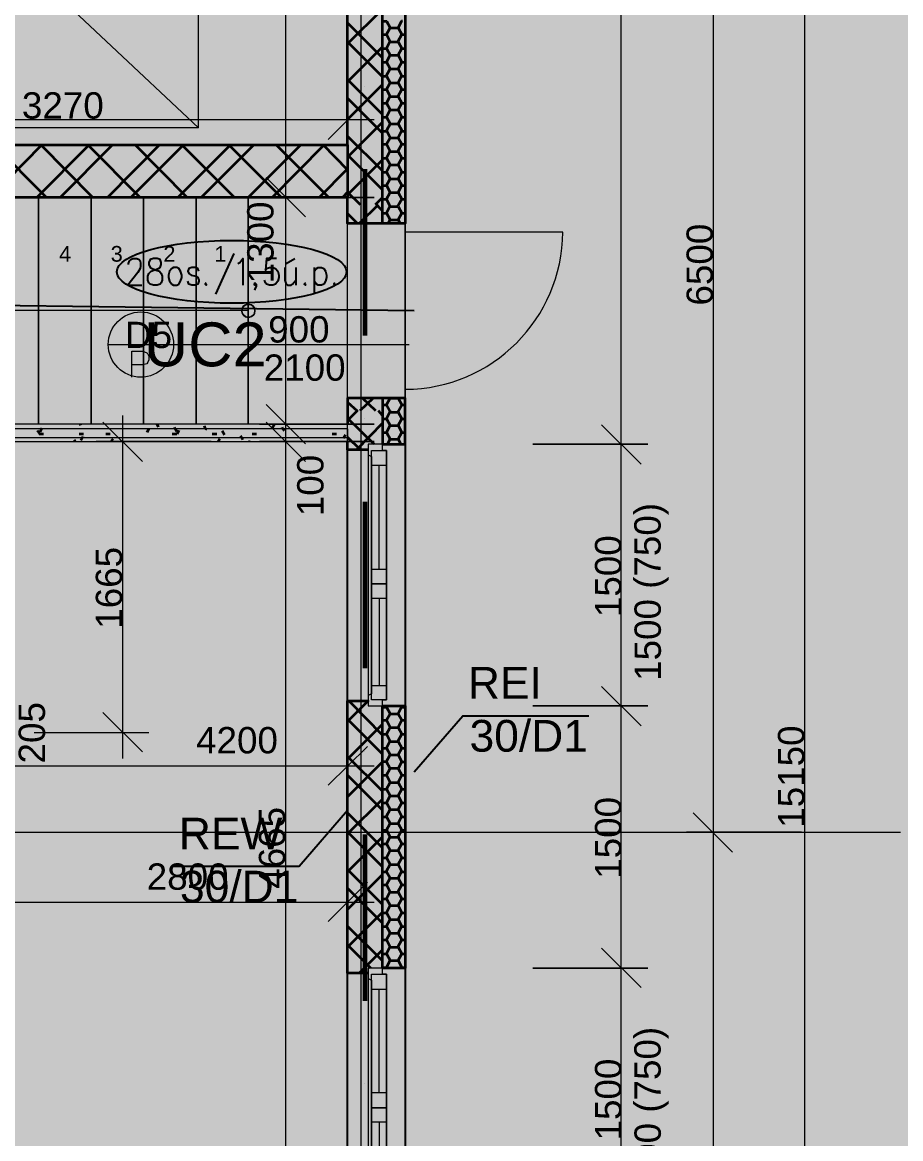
# Model space of a CAD drawing. Header units: millimetres. Extents: x 2377 to 264466, y -28213 to 61616.
# Drawn here: x 209169 to 214197, y -10488 to -4093 of the extents above; entities that cross this region are included whole.
import ezdxf

# ---------------------------------------------------------------- set-up
doc = ezdxf.new("R2010")
doc.units = ezdxf.units.MM
doc.layers.add('ZTI_KANAL', color=30, linetype='Continuous', lineweight=50)
doc.styles.add('PDF ArialMT', font='arial.ttf')

msp = doc.modelspace()

# ---------------------------------------------------------------- linework, layer by layer
at = {"layer": 'ZTI_KANAL', "color": 7, "lineweight": 9}
for points in [[(211106.8, 4981.7), (211106.8, -22133.1)], [(212596, -6659.4), (212596, -686.4)], [(213647.1, -686.4), (213647.1, -16134.8)], [(213123.2, -2086.8), (213123.2, -8882.2)], [(210674.9, -2159.8), (210674.9, -5246.3)], [(210176.4, -4697), (208061.6, -4697), (208061.6, -2709.2), (210176.4, -4697), (210176.4, -2709.2), (208061.6, -4697)], [(211030.6, -4144.5), (211030.6, -4801.8)], [(210919.4, -4763.7), (211144.9, -4538.2)], [(207613.8, -4649.3), (211183, -4649.3)], [(210674.9, -4944.7), (210674.9, -6545.1)], [(210462.2, -5744.9), (210163.7, -5744.9), (209862, -5744.9), (209563.5, -5744.9), (209261.9, -5744.9), (208963.4, -5744.9), (208661.7, -5744.9), (208363.2, -5744.9), (208061.6, -5744.9), (207763.1, -5744.9), (207855.2, -5652.8)], [(209658.8, -5938.6), (210033.5, -5938.6), (211383, -5938.6)], [(209795.3, -6125.9), (209795.3, -5976.7), (209858.8, -5976.7), (209881.1, -5986.2), (209887.4, -5992.5), (209893.8, -6005.2), (209893.8, -6027.5), (209887.4, -6040.2), (209881.1, -6049.7), (209858.8, -6056.1), (209795.3, -6056.1)], [(210674.9, -6246.6), (210674.9, -6646.7)], [(209855.7, -6608.6), (209630.2, -6383.1)], [(209741.4, -6345), (209741.4, -8310.6)], [(210674.9, -6345), (210674.9, -11311.3)], [(212596, -8161.3), (212596, -6360.9)], [(211030.6, -6421.2), (211030.6, -6510.1)], [(210249.4, -6494.3), (209592.1, -6494.3)], [(211030.6, -7847), (211030.6, -8501.1)], [(212596, -9660.1), (212596, -7859.7)], [(209630.2, -8047), (209855.7, -8272.5)], [(211360.8, -8094.7), (211360.8, -9596.6)], [(209236.5, -8161.3), (209893.8, -8161.3)], [(210919.4, -8463), (211144.9, -8240.7)], [(206683.4, -8351.9), (211183, -8351.9)], [(211030.6, -8625), (211030.6, -9282.3)], [(213123.2, -8583.7), (213123.2, -15382.2)], [(146414.3, -8732.9), (214196.4, -8732.9)], [(210919.4, -9244.2), (211144.9, -9018.7)], [(208083.8, -9133), (211183, -9133)], [(212596, -11158.9), (212596, -9361.6)], [(211030.6, -10434.9), (211030.6, -11092.2)]]:
    msp.add_lwpolyline(points, dxfattribs=at)
at = {"layer": 'ZTI_KANAL', "color": 7, "lineweight": 35}
for points in [[(211030.6, -4795.4), (211030.6, -2610.7), (209827.1, -2610.7), (209827.1, -2312.2), (211113.1, -2312.2), (211113.1, -1086.5), (211030.6, -1086.5), (211030.6, -835.7), (211360.8, -835.7), (211360.8, -5246.3), (211030.6, -5246.3), (211030.6, -5097.1), (207763.1, -5097.1), (207763.1, -2312.2), (208426.7, -2312.2), (208426.7, -2610.7), (207963.1, -2610.7), (207963.1, -4795.4), (211030.6, -4795.4), (211030.6, -5097.1)], [(211230.6, -5246.3), (211230.6, -2312.2), (211262.4, -2312.2), (211262.4, -937.3), (211030.6, -937.3)], [(211230.6, -4017.4), (211030.6, -4217.5)], [(211230.6, -4087.3), (211252.9, -4087.3), (211275.1, -4125.4), (211319.5, -4125.4), (211341.8, -4084.1), (211344.9, -4084.1)], [(211230.6, -4296.9), (211030.6, -4096.8)], [(211252.9, -4163.5), (211275.1, -4125.4), (211275.1, -4122.2)], [(211319.5, -4125.4), (211341.8, -4163.5), (211360.8, -4163.5)], [(211230.6, -4404.8), (211030.6, -4204.8)], [(211230.6, -4163.5), (211252.9, -4163.5), (211275.1, -4204.8), (211319.5, -4204.8), (211341.8, -4242.9), (211360.8, -4242.9)], [(211252.9, -4242.9), (211275.1, -4201.6)], [(211319.5, -4201.6), (211341.8, -4163.5), (211344.9, -4160.3)], [(211230.6, -4233.4), (211030.6, -4433.4)], [(211230.6, -4242.9), (211252.9, -4242.9), (211275.1, -4281), (211319.5, -4281), (211341.8, -4242.9), (211344.9, -4239.7)], [(211252.9, -4322.3), (211275.1, -4281)], [(211319.5, -4281), (211341.8, -4322.3), (211360.8, -4322.3)], [(211230.6, -4322.3), (211252.9, -4322.3), (211275.1, -4360.4), (211319.5, -4360.4), (211341.8, -4322.3), (211344.9, -4319.1)], [(211230.6, -4401.7), (211252.9, -4401.7), (211275.1, -4439.8), (211319.5, -4439.8), (211341.8, -4398.5), (211344.9, -4398.5)], [(211252.9, -4398.5), (211275.1, -4360.4), (211275.1, -4357.2)], [(211319.5, -4360.4), (211341.8, -4401.7), (211360.8, -4401.7)], [(211230.6, -4620.8), (211030.6, -4420.7)], [(211230.6, -4449.3), (211030.6, -4649.3)], [(211252.9, -4477.9), (211275.1, -4439.8), (211275.1, -4436.6)], [(211319.5, -4439.8), (211341.8, -4477.9), (211360.8, -4477.9)], [(211319.5, -4516), (211341.8, -4477.9), (211344.9, -4474.7)], [(211230.6, -4728.7), (211030.6, -4528.7)], [(211230.6, -4477.9), (211252.9, -4477.9), (211275.1, -4519.2), (211319.5, -4519.2), (211341.8, -4557.3), (211360.8, -4557.3)], [(211252.9, -4557.3), (211275.1, -4516)], [(211230.6, -4557.3), (211252.9, -4557.3), (211275.1, -4595.4), (211319.5, -4595.4), (211341.8, -4557.3), (211344.9, -4554.1)], [(211252.9, -4636.6), (211275.1, -4595.4), (211275.1, -4592.2)], [(211319.5, -4595.4), (211341.8, -4636.6), (211360.8, -4636.6)], [(211230.6, -4665.2), (211030.6, -4865.3)], [(211230.6, -4636.6), (211252.9, -4636.6), (211275.1, -4674.7), (211319.5, -4674.7), (211341.8, -4712.9)], [(211319.5, -4674.7), (211341.8, -4636.6), (211344.9, -4633.5)], [(211230.6, -4716), (211252.9, -4716)], [(211275.1, -4671.6), (211275.1, -4674.7), (211252.9, -4712.9), (211275.1, -4754.1), (211319.5, -4754.1), (211341.8, -4712.9), (211344.9, -4712.9)], [(211341.8, -4716), (211360.8, -4716)], [(208982.4, -5097.1), (209280.9, -4795.4)], [(209306.3, -5097.1), (209004.7, -4795.4)], [(209252.3, -5097.1), (209550.8, -4795.4)], [(209573.1, -5097.1), (209274.6, -4795.4)], [(209385.7, -5097.1), (209684.2, -4795.4)], [(209843, -5097.1), (209544.5, -4795.4)], [(209655.6, -5097.1), (209954.1, -4795.4)], [(209789, -5097.1), (210090.7, -4795.4)], [(210112.9, -5097.1), (209814.4, -4795.4)], [(210058.9, -5097.1), (210360.6, -4795.4)], [(210382.8, -5097.1), (210081.1, -4795.4)], [(210192.3, -5097.1), (210493.9, -4795.4)], [(210652.7, -5097.1), (210351, -4795.4)], [(210462.2, -5097.1), (210763.8, -4795.4)], [(210598.7, -5097.1), (210897.2, -4795.4)], [(210922.6, -5097.1), (210620.9, -4795.4)], [(211030.6, -4938.3), (210890.9, -4795.4)], [(211230.6, -4944.7), (211030.6, -4744.6)], [(211230.6, -4792.2), (211252.9, -4792.2), (211275.1, -4833.5), (211319.5, -4833.5), (211341.8, -4871.6), (211360.8, -4871.6)], [(211252.9, -4792.2), (211275.1, -4754.1), (211275.1, -4751)], [(211319.5, -4754.1), (211341.8, -4792.2), (211360.8, -4792.2)], [(211319.5, -4830.3), (211341.8, -4792.2), (211344.9, -4789.1)], [(211230.6, -5052.6), (211030.6, -4852.6)], [(211252.9, -4871.6), (211275.1, -4830.3)], [(211230.6, -4881.2), (211030.6, -5081.2)], [(211230.6, -4871.6), (211252.9, -4871.6), (211275.1, -4909.7), (211319.5, -4909.7), (211341.8, -4871.6), (211344.9, -4868.4)], [(211252.9, -4951), (211275.1, -4909.7), (211275.1, -4906.6)], [(211319.5, -4909.7), (211341.8, -4951), (211360.8, -4951)], [(210868.6, -5097.1), (211030.6, -4932)], [(211230.6, -4951), (211252.9, -4951), (211275.1, -4989.1), (211319.5, -4989.1), (211341.8, -4951), (211344.9, -4947.8)], [(211252.9, -5027.2), (211275.1, -4989.1), (211275.1, -4985.9)], [(211230.6, -5027.2), (211252.9, -5027.2), (211275.1, -5068.5), (211319.5, -5068.5), (211341.8, -5027.2), (211344.9, -5027.2)], [(211319.5, -4989.1), (211341.8, -5027.2), (211360.8, -5027.2)], [(211103.6, -5138.4), (211030.6, -5065.3), (211002, -5097.1)], [(211230.6, -5097.1), (211189.3, -5138.4)], [(211230.6, -5106.6), (211252.9, -5106.6), (211268.7, -5138.4), (211275.1, -5147.9), (211319.5, -5147.9), (211341.8, -5186), (211360.8, -5186)], [(211252.9, -5106.6), (211275.1, -5068.5), (211275.1, -5065.3)], [(211319.5, -5068.5), (211341.8, -5106.6), (211360.8, -5106.6)], [(211319.5, -5144.7), (211322.7, -5138.4), (211341.8, -5106.6), (211344.9, -5103.4)], [(211205.2, -5138.4), (211097.3, -5246.3)], [(211230.6, -5173.3), (211195.7, -5138.4)], [(211252.9, -5186), (211275.1, -5144.7)], [(211087.7, -5246.3), (211030.6, -5189.2)], [(211230.6, -5186), (211252.9, -5186), (211275.1, -5224.1), (211319.5, -5224.1), (211332.2, -5246.3)], [(211262.4, -5246.3), (211275.1, -5224.1), (211275.1, -5220.9)], [(211319.5, -5224.1), (211341.8, -5186), (211344.9, -5182.8)], [(211230.6, -6246.6), (211230.6, -6510.1), (211360.8, -6510.1), (211360.8, -6246.6), (211030.6, -6246.6), (211030.6, -6395.8)], [(211176.6, -6246.6), (211100.4, -6319.6)], [(211192.5, -6319.6), (211116.3, -6246.6)], [(211252.9, -6284.7), (211275.1, -6246.6), (211319.5, -6246.6), (211341.8, -6284.7), (211360.8, -6284.7)], [(211275.1, -6246.6), (211275.1, -6246.6)], [(211319.5, -6246.6), (211319.5, -6246.6)], [(211030.6, -6268.8), (211084.6, -6319.6), (211030.6, -6373.6)], [(211230.6, -6345), (211208.4, -6319.6)], [(211230.6, -6284.7), (211252.9, -6284.7), (211271.9, -6319.6), (211275.1, -6326), (211319.5, -6326), (211341.8, -6364.1), (211360.8, -6364.1)], [(211252.9, -6364.1), (211275.1, -6322.8)], [(211319.5, -6322.8), (211322.7, -6319.6), (211341.8, -6284.7), (211344.9, -6281.5)], [(211183, -6510.1), (211030.6, -6360.9)], [(211230.6, -6389.5), (211081.4, -6541.9)], [(211230.6, -6364.1), (211252.9, -6364.1), (211275.1, -6402.2), (211319.5, -6402.2), (211341.8, -6364.1), (211344.9, -6360.9)], [(209268.2, -6449.8), (209255.5, -6430.7)], [(209265, -6449.8), (209290.5, -6449.8)], [(209280.9, -6418), (209277.7, -6421.2), (209268.2, -6440.3)], [(209493.7, -6449.8), (209519.1, -6449.8)], [(209503.2, -6402.2), (209500, -6395.8)], [(209646.1, -6449.8), (209671.5, -6449.8)], [(209893.8, -6421.2), (209881.1, -6443.4)], [(209947.8, -6411.7), (209941.4, -6395.8)], [(210027.1, -6449.8), (210052.5, -6449.8)], [(210052.5, -6437.1), (210043, -6421.2), (210039.8, -6414.9)], [(210065.2, -6430.7), (210052.5, -6453)], [(210224, -6427.6), (210217.7, -6421.2), (210211.3, -6405.3)], [(210255.8, -6449.8), (210281.2, -6449.8)], [(210325.6, -6456.2), (210312.9, -6433.9)], [(210484.4, -6449.8), (210509.8, -6449.8)], [(210611.4, -6395.8), (210598.7, -6418)], [(210668.6, -6433.9), (210659, -6421.2), (210655.9, -6414.9)], [(210941.7, -6449.8), (210967.1, -6449.8)], [(211017.9, -6456.2), (211008.3, -6472), (211005.2, -6475.2)], [(211230.6, -6443.4), (211252.9, -6443.4), (211275.1, -6481.6), (211319.5, -6481.6), (211335.4, -6510.1)], [(211252.9, -6443.4), (211275.1, -6402.2)], [(211319.5, -6402.2), (211341.8, -6443.4), (211360.8, -6443.4)], [(211319.5, -6481.6), (211341.8, -6443.4), (211344.9, -6440.3)], [(209411.1, -6494.3), (209411.1, -6494.3)], [(209471.4, -6494.3), (209465.1, -6484.7)], [(209515.9, -6465.7), (209512.7, -6472), (209503.2, -6487.9)], [(209687.4, -6478.4), (209674.7, -6494.3)], [(210300.2, -6478.4), (210290.7, -6494.3)], [(210430.4, -6484.7), (210424.1, -6472), (210417.7, -6462.5)], [(210471.7, -6491.1), (210468.5, -6494.3)], [(211103.6, -6541.9), (211030.6, -6468.9)], [(211148.1, -6541.9), (211030.6, -6541.9), (211030.6, -6494.3)], [(211259.2, -6510.1), (211275.1, -6481.6), (211275.1, -6478.4)], [(211148.1, -9539.5), (211030.6, -9539.5), (211030.6, -7980.3), (211148.1, -7980.3), (211030.6, -8097.8)], [(211230.6, -8177.2), (211036.9, -7980.3)], [(211230.6, -8015.3), (211252.9, -8015.3), (211275.1, -8053.4), (211319.5, -8053.4), (211341.8, -8012.1), (211344.9, -8012.1)], [(211252.9, -8012.1), (211252.9, -8008.9)], [(211252.9, -8091.5), (211275.1, -8053.4), (211275.1, -8050.2)], [(211319.5, -8053.4), (211341.8, -8091.5), (211360.8, -8091.5)], [(211338.6, -8008.9), (211341.8, -8015.3), (211360.8, -8015.3)], [(211230.6, -8285.2), (211030.6, -8085.1)], [(211230.6, -8113.7), (211030.6, -8313.8)], [(211230.6, -8091.5), (211252.9, -8091.5), (211275.1, -8132.8), (211319.5, -8132.8), (211341.8, -8091.5), (211344.9, -8088.3)], [(211230.6, -8170.9), (211252.9, -8170.9), (211275.1, -8212.1), (211319.5, -8212.1), (211341.8, -8250.3), (211360.8, -8250.3)], [(211252.9, -8170.9), (211275.1, -8132.8), (211275.1, -8129.6)], [(211319.5, -8132.8), (211341.8, -8170.9), (211360.8, -8170.9)], [(211319.5, -8209), (211341.8, -8170.9), (211344.9, -8167.7)], [(211230.6, -8250.3), (211252.9, -8250.3), (211275.1, -8288.4), (211319.5, -8288.4), (211341.8, -8250.3), (211344.9, -8247.1)], [(211252.9, -8250.3), (211275.1, -8209)], [(211230.6, -8497.9), (211030.6, -8297.9)], [(211252.9, -8326.5), (211275.1, -8288.4), (211275.1, -8285.2)], [(211319.5, -8288.4), (211341.8, -8329.6), (211360.8, -8329.6)], [(211344.9, -8326.5), (211341.8, -8326.5), (211319.5, -8367.7), (211275.1, -8367.7), (211252.9, -8329.6), (211230.6, -8329.6), (211030.6, -8529.7)], [(211252.9, -8405.8), (211275.1, -8367.7), (211275.1, -8364.6)], [(211319.5, -8367.7), (211341.8, -8405.8), (211360.8, -8405.8)], [(211230.6, -8605.9), (211030.6, -8405.8)], [(211230.6, -8405.8), (211252.9, -8405.8), (211275.1, -8447.1), (211319.5, -8447.1), (211341.8, -8405.8), (211344.9, -8402.7)], [(211230.6, -8485.2), (211252.9, -8485.2), (211275.1, -8523.3), (211319.5, -8523.3), (211341.8, -8485.2), (211344.9, -8482.1)], [(211252.9, -8485.2), (211275.1, -8447.1), (211275.1, -8444)], [(211319.5, -8447.1), (211341.8, -8485.2), (211360.8, -8485.2)], [(211230.6, -8542.4), (211030.6, -8742.4)], [(211230.6, -8564.6), (211252.9, -8564.6), (211275.1, -8602.7), (211319.5, -8602.7), (211341.8, -8564.6), (211344.9, -8561.4)], [(211252.9, -8564.6), (211275.1, -8523.3)], [(211319.5, -8523.3), (211341.8, -8564.6), (211360.8, -8564.6)], [(211230.6, -8821.8), (211030.6, -8621.8)], [(211252.9, -8640.8), (211275.1, -8602.7), (211275.1, -8599.5)], [(211319.5, -8602.7), (211341.8, -8644), (211360.8, -8644)], [(211230.6, -8644), (211252.9, -8644), (211275.1, -8682.1), (211319.5, -8682.1), (211341.8, -8640.8), (211344.9, -8640.8)], [(211252.9, -8720.2), (211275.1, -8682.1), (211275.1, -8678.9)], [(211319.5, -8682.1), (211341.8, -8720.2), (211360.8, -8720.2)], [(211230.6, -8929.8), (211030.6, -8729.7)], [(211230.6, -8758.3), (211030.6, -8958.4)], [(211230.6, -8720.2), (211252.9, -8720.2), (211275.1, -8761.5), (211319.5, -8761.5), (211341.8, -8799.6), (211360.8, -8799.6)], [(211252.9, -8799.6), (211275.1, -8758.3)], [(211319.5, -8758.3), (211341.8, -8720.2), (211344.9, -8717)], [(211230.6, -8799.6), (211252.9, -8799.6), (211275.1, -8837.7), (211319.5, -8837.7), (211341.8, -8799.6), (211344.9, -8796.4)], [(211230.6, -8879), (211252.9, -8879), (211275.1, -8917.1), (211319.5, -8917.1), (211341.8, -8879), (211344.9, -8875.8)], [(211252.9, -8879), (211275.1, -8837.7)], [(211319.5, -8837.7), (211341.8, -8879), (211360.8, -8879)], [(211230.6, -9145.7), (211030.6, -8945.7)], [(211252.9, -8955.2), (211275.1, -8917.1), (211275.1, -8913.9)], [(211319.5, -8917.1), (211341.8, -8958.4), (211360.8, -8958.4)], [(211230.6, -8974.2), (211030.6, -9174.3)], [(211230.6, -8958.4), (211252.9, -8958.4), (211275.1, -8996.5), (211319.5, -8996.5), (211341.8, -8955.2), (211344.9, -8955.2)], [(211252.9, -9034.6), (211275.1, -8996.5), (211275.1, -8993.3)], [(211319.5, -8996.5), (211341.8, -9034.6), (211360.8, -9034.6)], [(211230.6, -9253.7), (211030.6, -9053.6)], [(211230.6, -9034.6), (211252.9, -9034.6), (211275.1, -9075.9), (211319.5, -9075.9), (211341.8, -9114), (211360.8, -9114)], [(211252.9, -9114), (211275.1, -9072.7)], [(211319.5, -9072.7), (211341.8, -9034.6), (211344.9, -9031.4)], [(211230.6, -9114), (211252.9, -9114), (211275.1, -9152.1), (211319.5, -9152.1), (211341.8, -9114), (211344.9, -9110.8)], [(211230.6, -9190.2), (211030.6, -9390.2)], [(211230.6, -9193.3), (211252.9, -9193.3), (211275.1, -9231.5), (211319.5, -9231.5), (211341.8, -9193.3), (211344.9, -9190.2)], [(211252.9, -9193.3), (211275.1, -9152.1)], [(211319.5, -9152.1), (211341.8, -9193.3), (211360.8, -9193.3)], [(211230.6, -9469.6), (211030.6, -9269.6)], [(211230.6, -9272.7), (211252.9, -9272.7), (211275.1, -9310.8), (211319.5, -9310.8), (211341.8, -9269.6), (211344.9, -9269.6)], [(211252.9, -9269.6), (211275.1, -9231.5), (211275.1, -9228.3)], [(211319.5, -9231.5), (211341.8, -9272.7), (211360.8, -9272.7)], [(211252.9, -9348.9), (211275.1, -9310.8), (211275.1, -9307.7)], [(211319.5, -9310.8), (211341.8, -9348.9), (211360.8, -9348.9)], [(211163.9, -9510.9), (211030.6, -9377.5)], [(211230.6, -9348.9), (211252.9, -9348.9), (211275.1, -9390.2), (211319.5, -9390.2), (211341.8, -9428.3), (211360.8, -9428.3)], [(211252.9, -9428.3), (211275.1, -9387)], [(211319.5, -9387), (211341.8, -9348.9), (211344.9, -9345.8)], [(211230.6, -9406.1), (211097.3, -9539.5)], [(211230.6, -9428.3), (211252.9, -9428.3), (211275.1, -9466.4), (211319.5, -9466.4), (211341.8, -9428.3), (211344.9, -9425.2)], [(211252.9, -9507.7), (211275.1, -9466.4), (211275.1, -9463.3)], [(211230.6, -9507.7), (211252.9, -9507.7), (211252.9, -9510.9)], [(211319.5, -9466.4), (211341.8, -9507.7), (211360.8, -9507.7)], [(211341.8, -9510.9), (211341.8, -9507.7), (211344.9, -9504.5)]]:
    msp.add_lwpolyline(points, dxfattribs=at)
at = {"layer": 'ZTI_KANAL', "color": 70, "lineweight": 25, "true_color": 0x7fff00}
for points in [[(192032.1, -9660.1), (195013.8, -10292), (205432.3, -10149.1), (206238.9, -3128.3), (207188.3, -3128.3), (207197.9, -5690.9), (211411.6, -5744.9)], [(210379.6, -5417.8), (210274.8, -5649.6)], [(209776.3, -5481.3), (209776.3, -5475), (209782.6, -5459.1), (209789, -5452.7), (209801.7, -5446.4), (209823.9, -5446.4), (209836.6, -5452.7), (209843, -5459.1), (209846.1, -5475), (209846.1, -5490.8), (209843, -5503.5), (209830.3, -5525.8), (209773.1, -5598.8), (209852.5, -5598.8)], [(210179.6, -5519.4), (210173.2, -5503.5), (210157.3, -5497.2), (210138.3, -5497.2), (210122.4, -5503.5), (210116.1, -5519.4), (210122.4, -5532.1), (210135.1, -5541.6), (210163.7, -5548), (210173.2, -5554.3), (210179.6, -5570.2), (210179.6, -5576.6), (210173.2, -5592.4), (210157.3, -5598.8), (210138.3, -5598.8), (210122.4, -5592.4), (210116.1, -5576.6)], [(210401.8, -5475), (210414.5, -5468.6), (210430.4, -5446.4), (210430.4, -5598.8)], [(210624.1, -5446.4), (210567, -5446.4), (210560.6, -5513.1), (210567, -5503.5), (210582.8, -5497.2), (210601.9, -5497.2), (210617.8, -5503.5), (210630.5, -5519.4), (210636.8, -5541.6), (210636.8, -5554.3), (210630.5, -5576.6), (210617.8, -5592.4), (210601.9, -5598.8), (210582.8, -5598.8), (210567, -5592.4), (210560.6, -5586.1), (210554.3, -5570.2)], [(210671.8, -5497.2), (210671.8, -5570.2), (210678.1, -5592.4), (210687.6, -5598.8), (210706.7, -5598.8), (210716.2, -5592.4), (210735.3, -5570.2)], [(210678.1, -5475), (210728.9, -5446.4)], [(210735.3, -5497.2), (210735.3, -5598.8)], [(210840, -5497.2), (210840, -5649.6)], [(210840, -5519.4), (210852.7, -5503.5), (210862.3, -5497.2), (210881.3, -5497.2), (210894, -5503.5), (210903.6, -5519.4), (210909.9, -5541.6), (210909.9, -5554.3), (210903.6, -5576.6), (210894, -5592.4), (210881.3, -5598.8), (210862.3, -5598.8), (210852.7, -5592.4), (210840, -5576.6)], [(210220.8, -5586.1), (210214.5, -5592.4), (210220.8, -5598.8), (210227.2, -5592.4)], [(210506.6, -5592.4), (210500.3, -5598.8), (210497.1, -5592.4), (210500.3, -5586.1), (210506.6, -5592.4), (210506.6, -5605.1), (210500.3, -5621), (210497.1, -5627.4)], [(210789.2, -5586.1), (210782.9, -5592.4), (210789.2, -5598.8), (210792.4, -5592.4)], [(210957.5, -5586.1), (210951.2, -5592.4), (210957.5, -5598.8), (210963.9, -5592.4)]]:
    msp.add_lwpolyline(points, dxfattribs=at)
at = {"layer": 'ZTI_KANAL', "color": 7, "lineweight": 20}
for points in [[(206807.3, -7199.2), (206807.3, -6494.3), (206832.7, -6494.3), (211030.6, -6494.3), (211030.6, -6395.8), (206461.2, -6395.8), (206461.2, -3566.5), (206362.7, -3566.5), (206362.7, -6494.3), (206683.4, -6494.3), (206683.4, -7199.2), (206683.4, -8101), (206683.4, -11158.9), (206181.7, -11158.9), (205283.1, -11158.9), (203403.3, -11158.9), (202501.4, -11158.9), (195734.7, -11158.9), (194832.8, -11158.9), (190034.8, -11158.9), (189984, -11158.9), (189984, -11311.3), (189984, -12111.5)], [(211030.6, -6421.2), (206438.9, -6421.2), (206438.9, -3591.9), (206388.1, -3591.9), (206388.1, -6472), (206708.8, -6472), (206708.8, -7199.2)], [(211030.6, -6246.6), (211030.6, -5246.3)], [(211360.8, -5294), (212262.6, -5294)], [(206807.3, -8101), (206807.3, -8161.3), (206832.7, -8161.3), (206832.7, -8101), (206832.7, -7199.2), (206832.7, -6494.3), (206832.7, -6472), (211030.6, -6472)], [(211148.1, -6570.5), (211148.1, -7948.6)], [(211167.1, -6630.8), (211252.9, -6630.8)], [(211211.6, -7227.8), (211211.6, -6630.8)], [(211252.9, -7227.8), (211167.1, -7227.8)], [(211252.9, -7392.9), (211167.1, -7392.9)], [(211211.6, -7392.9), (211211.6, -7891.4)], [(211167.1, -7891.4), (211252.9, -7891.4)], [(211148.1, -9571.2), (211148.1, -10949.3)], [(211167.1, -9631.6), (211252.9, -9631.6)], [(211211.6, -10225.4), (211211.6, -9631.6)], [(211252.9, -10225.4), (211167.1, -10225.4)], [(211252.9, -10393.7), (211167.1, -10393.7)], [(211211.6, -10393.7), (211211.6, -10889)]]:
    msp.add_lwpolyline(points, dxfattribs=at)
at = {"layer": 'ZTI_KANAL', "color": 1, "lineweight": 60}
for points in [[(211129, -4458.8), (211129, -4458.8)], [(211129, -4935.1), (211129, -5887.8)], [(211129, -6364.1), (211129, -6364.1)], [(211129, -6840.4), (211129, -7793)], [(211129, -8269.3), (211129, -8269.3)], [(211129, -8745.6), (211129, -9698.2)], [(211129, -10174.5), (211129, -10174.5)]]:
    msp.add_lwpolyline(points, dxfattribs=at)
at = {"layer": 'ZTI_KANAL', "color": 7, "lineweight": 9}
for points in [[(210563.8, -4982.8), (210789.2, -5208.2)], [(210525.7, -5097.1), (211183, -5097.1)], [(210563.8, -6281.5), (210789.2, -6507)], [(210563.8, -6383.1), (210789.2, -6608.6)], [(210525.7, -6395.8), (211183, -6395.8)], [(212710.4, -6624.4), (212484.9, -6399)], [(210525.7, -6494.3), (211183, -6494.3)], [(212748.5, -6510.1), (212091.2, -6510.1)], [(212710.4, -8123.2), (212484.9, -7897.8)], [(212748.5, -8008.9), (212091.2, -8008.9)], [(213008.8, -8621.8), (213234.3, -8847.2)], [(212970.7, -8732.9), (213628.1, -8732.9)], [(212710.4, -9622), (212484.9, -9396.6)], [(212748.5, -9510.9), (212091.2, -9510.9)]]:
    msp.add_lwpolyline(points, close=True, dxfattribs=at)
at = {"layer": 'ZTI_KANAL', "color": 7, "lineweight": 20}
for points in [[(209261.9, -5097.1), (209261.9, -6395.8)], [(209563.5, -5097.1), (209563.5, -6395.8)], [(209862, -5097.1), (209862, -6395.8)], [(210163.7, -5097.1), (210163.7, -6395.8)], [(210462.2, -5097.1), (210462.2, -6395.8)], [(211360.8, -5246.3), (211360.8, -6246.6)], [(211230.6, -6545.1), (211230.6, -6510.1), (211148.1, -6510.1), (211148.1, -6570.5), (211167.1, -6580), (211167.1, -6545.1)], [(211167.1, -7310.3), (211167.1, -6580), (211167.1, -7310.3), (211252.9, -7310.3), (211252.9, -6545.1), (211230.6, -6545.1), (211252.9, -6545.1), (211252.9, -7310.3)], [(211252.9, -7974), (211230.6, -7974), (211252.9, -7974), (211252.9, -7310.3), (211167.1, -7310.3), (211167.1, -7939.1), (211167.1, -7310.3), (211252.9, -7310.3)], [(211230.6, -8008.9), (211230.6, -7974), (211167.1, -7974), (211167.1, -7939.1), (211148.1, -7948.6), (211148.1, -8008.9)], [(211230.6, -9545.8), (211230.6, -9510.9), (211148.1, -9510.9), (211148.1, -9571.2), (211167.1, -9580.7), (211167.1, -9545.8)], [(211167.1, -10311.1), (211167.1, -9580.7), (211167.1, -10311.1), (211252.9, -10311.1), (211252.9, -9545.8), (211230.6, -9545.8), (211252.9, -9545.8), (211252.9, -10311.1)], [(211252.9, -10974.7), (211230.6, -10974.7), (211252.9, -10974.7), (211252.9, -10311.1), (211167.1, -10311.1), (211167.1, -10939.8), (211167.1, -10311.1), (211252.9, -10311.1)]]:
    msp.add_lwpolyline(points, close=True, dxfattribs=at)
at = {"layer": 'ZTI_KANAL', "color": 70, "lineweight": 25, "true_color": 0x7fff00}
for points in [[(209919.2, -5446.4), (209900.1, -5452.7), (209893.8, -5468.6), (209893.8, -5481.3), (209900.1, -5497.2), (209912.8, -5503.5), (209935.1, -5513.1), (209954.1, -5519.4), (209963.6, -5532.1), (209970, -5548), (209970, -5570.2), (209963.6, -5586.1), (209957.3, -5592.4), (209941.4, -5598.8), (209919.2, -5598.8), (209900.1, -5592.4), (209893.8, -5586.1), (209887.4, -5570.2), (209887.4, -5548), (209893.8, -5532.1), (209906.5, -5519.4), (209922.4, -5513.1), (209947.8, -5503.5), (209957.3, -5497.2), (209963.6, -5481.3), (209963.6, -5468.6), (209957.3, -5452.7), (209941.4, -5446.4)], [(210033.5, -5497.2), (210024, -5503.5), (210011.3, -5519.4), (210004.9, -5541.6), (210004.9, -5554.3), (210011.3, -5576.6), (210024, -5592.4), (210033.5, -5598.8), (210052.5, -5598.8), (210065.2, -5592.4), (210074.8, -5576.6), (210081.1, -5554.3), (210081.1, -5541.6), (210074.8, -5519.4), (210065.2, -5503.5), (210052.5, -5497.2)]]:
    msp.add_lwpolyline(points, close=True, dxfattribs=at)
at = {"layer": 'ZTI_KANAL', "color": 7, "lineweight": 0}
for points in [[(210500.3, -5744.9, 6.516572), (210493.6, -5766.8)], [(210455.8, -5783, 6.883626), (210437, -5773.2)]]:
    msp.add_lwpolyline(points, format="xyb", dxfattribs=at)
at = {"layer": 'ZTI_KANAL', "color": 7, "lineweight": 25}
for points in [[(211360.8, -6510.1), (211360.8, -8008.9)], [(211030.6, -7980.3), (211030.6, -6541.9)], [(211360.8, -9510.9), (211360.8, -11009.7)], [(211030.6, -10981.1), (211030.6, -9539.5)]]:
    msp.add_lwpolyline(points, dxfattribs=at)
at = {"layer": 'ZTI_KANAL', "color": 7, "lineweight": 35}
msp.add_lwpolyline([(211230.6, -8008.9), (211360.8, -8008.9), (211360.8, -9510.9), (211230.6, -9510.9)], close=True, dxfattribs=at)
at = {"layer": 'ZTI_KANAL', "color": 1, "lineweight": 25}
for points in [[(211411.6, -8386.8), (211691.1, -8066.1), (212411.9, -8066.1)], [(210033.5, -8926.6), (210754.3, -8926.6), (211030.6, -8605.9)]]:
    msp.add_lwpolyline(points, dxfattribs=at)
at = {"layer": 'ZTI_KANAL', "color": 7, "lineweight": 9}
for centre, radius in [((209847.3, -5939), 186.9), ((210462.9, -5744.9), 37.4), ((210462.8, -5746.4), 37.3)]:
    msp.add_circle(centre, radius, dxfattribs=at)
at = {"layer": 'ZTI_KANAL', "color": 7, "lineweight": 20}
msp.add_arc((211357.7, -5291.2), 904.2, 270.27174, 359.72816, dxfattribs=at)
at = {"layer": 'ZTI_KANAL', "color": 70, "lineweight": 25, "true_color": 0x7fff00}
for points in [[(209710.1, -5522.6), (209710.1, -5423.8), (210006.8, -5342.6), (210367.4, -5342.6)], [(210367.4, -5342.6), (210728, -5342.6), (211024.7, -5423.8), (211024.7, -5522.6)], [(210367.4, -5702.5), (210006.8, -5702.5), (209710.1, -5621.3), (209710.1, -5522.6)], [(211024.7, -5522.6), (211024.7, -5621.3), (210728, -5702.5), (210367.4, -5702.5)]]:
    msp.add_open_spline(points, degree=3, dxfattribs=at)
at = {"layer": 'ZTI_KANAL', "color": 7, "lineweight": 35, "true_color": 0xffffff, "transparency": 33554559}
msp.add_solid([(144445.5, -24409.9), (264465.7, -24409.9), (144445.5, 7095.4), (264465.7, 7095.4)], dxfattribs=at)
at = {"layer": 'ZTI_KANAL', "color": 11, "lineweight": 0, "true_color": 0xff8080, "transparency": 33554559}
for points in [[(210798.8, -6421.2), (206438.9, -6421.2), (206438.9, -6395.8)], [(210798.8, -6421.2), (206438.9, -6395.8), (210798.8, -6395.8)], [(211030.6, -6421.2), (210798.8, -6421.2), (210798.8, -6395.8)], [(211030.6, -6421.2), (210798.8, -6395.8), (211030.6, -6395.8)]]:
    msp.add_solid(points, dxfattribs=at)
at = {"layer": 'ZTI_KANAL', "color": 9, "lineweight": 0, "true_color": 0xc0c0c0, "transparency": 33554559}
for points in [[(210798.8, -6494.3), (206832.7, -6494.3), (206832.7, -6472)], [(210798.8, -6494.3), (206832.7, -6472), (210798.8, -6472)], [(211030.6, -6494.3), (210798.8, -6494.3), (210798.8, -6472)], [(211030.6, -6494.3), (210798.8, -6472), (211030.6, -6472)]]:
    msp.add_solid(points, dxfattribs=at)

# ---------------------------------------------------------------- texts
at = {"layer": 'ZTI_KANAL', "color": 7, "attachment_point": 4, "style": 'PDF ArialMT'}
for s, insert, char_height in [('3270', (209166.1, -4570.5), 150.87), ('4', (209378.8, -5420.1), 89.8), ('3', (209674.2, -5420.1), 89.8), ('2', (209975.8, -5420.1), 89.8), ('1', (210268, -5420.1), 89.8), ('4200', (210163.2, -8206.4), 150.87), ('2800', (209880.6, -8987.6), 150.87)]:
    msp.add_mtext(s, dxfattribs=dict(at, insert=insert, char_height=char_height))
at = {"layer": 'ZTI_KANAL', "color": 7, "char_height": 150.87, "attachment_point": 4, "style": 'PDF ArialMT'}
for s, insert, rotation in [('1300', (210532.8, -5588.6), 90.10008), ('6500', (213047.9, -5715.7), 90.10008), ('D5', (209756.6, -5885.1), 0.10021), ('900', (210575.9, -5853.4), 0.10008), ('2100', (210550.5, -6072.5), 0.10028), ('100', (210818.6, -6922.4), 90.09955), ('1500 (750)', (212771.6, -7865.5), 90.10011), ('1500', (212523.9, -7500.3), 90.10008), ('1665', (209665.9, -7567), 90.10008), ('205', (209224.5, -8338.6), 90.10061), ('15150', (213571.8, -8707), 90.1004), ('1500', (212523.9, -8999.2), 90.10008), ('4665', (210599.5, -9056.3), 90.10008), ('1500 (750)', (212771.6, -10866.4), 90.10011), ('1500', (212523.9, -10498), 90.10008)]:
    msp.add_mtext(s, dxfattribs=dict(at, insert=insert, rotation=rotation))
at = {"layer": 'ZTI_KANAL', "color": 70, "true_color": 0x7fff00, "insert": (209864.7, -5940), "char_height": 251.45, "attachment_point": 4, "style": 'PDF ArialMT'}
msp.add_mtext('UC2', dxfattribs=at)
at = {"layer": 'ZTI_KANAL', "color": 1, "char_height": 181.82, "attachment_point": 4, "style": 'PDF ArialMT'}
for s, insert in [('REI', (211719.2, -7876.7)), ('30/D1', (211728.7, -8181.5)), ('REW', (210064.7, -8740.4)), ('30/D1', (210071.1, -9045.3))]:
    msp.add_mtext(s, dxfattribs=dict(at, insert=insert))

doc.saveas('drawing.dxf')
